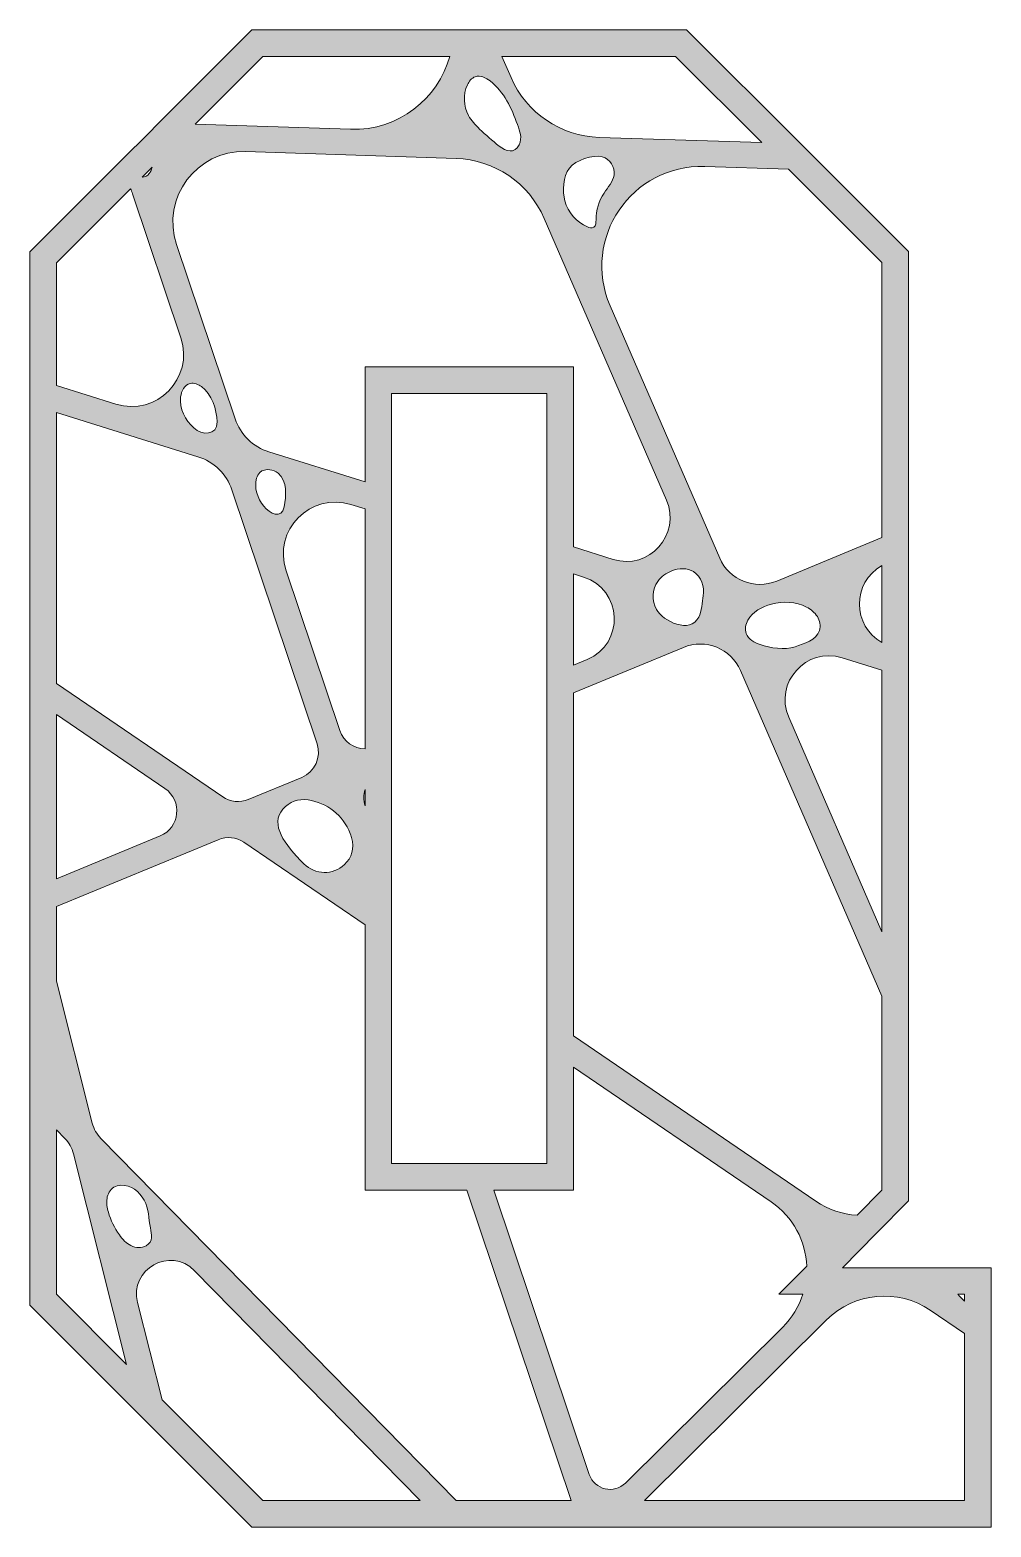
# Model space of a CAD drawing. Extents: x -1650 to 2650, y -4022 to 3022.
# Drawn here: x -934.6 to -650, y -1821.8 to -1378.2 of the extents above; entities that cross this region are included whole.
import ezdxf

# ---------------------------------------------------------------- set-up
doc = ezdxf.new("R2010")
doc.units = 0
doc.header["$MEASUREMENT"] = 0
doc.layers.add('Layer 1', color=7, linetype='Continuous')

msp = doc.modelspace()

# ---------------------------------------------------------------- hatches: boundary and pattern name
at = {"layer": 'Layer 1', "true_color": 0xff6839}
h = msp.add_hatch(color=30, dxfattribs=at)
h.dxf.hatch_style = 2
h.paths.add_polyline_path([(-664.1, -1744.92), (-679.89, -1744.92), (-694.02, -1744.92), (-684.01, -1734.81), (-674.44, -1725.15), (-674.44, -1725.08), (-674.44, -1682.62), (-674.44, -1663.5), (-674.44, -1570.38), (-674.44, -1562.42), (-674.44, -1533.62), (-674.44, -1525.38), (-674.44, -1443.9), (-698.47, -1419.89), (-706.35, -1412.02), (-740.16, -1378.25), (-798.26, -1378.25), (-809.2, -1378.25), (-868.89, -1378.25), (-895.44, -1404.79), (-900.82, -1410.17), (-905.89, -1415.24), (-909.3, -1418.65), (-934.61, -1443.96), (-934.61, -1481.14), (-934.61, -1489.12), (-934.61, -1566.5), (-934.61, -1575.72), (-934.61, -1628.85), (-934.61, -1696.09), (-934.61, -1756.03), (-868.89, -1821.75), (-811.38, -1821.75), (-800.73, -1821.75), (-772.79, -1821.75), (-760.53, -1821.75), (-650, -1821.75), (-650, -1769.81), (-650, -1760.6), (-650, -1744.92)])
edge = h.paths.add_edge_path()
edge.add_spline(control_points=[(-657.86, -1752.78), (-657.86, -1752.78), (-657.86, -1754.85), (-657.86, -1754.85), (-658.55, -1754.19), (-659.19, -1753.5), (-659.79, -1752.78), (-659.79, -1752.78), (-657.86, -1752.78), (-657.86, -1752.78)], knot_values=[0, 0, 0, 0, 1, 1, 1, 2, 2, 2, 3, 3, 3, 3], degree=3, periodic=1)
edge = h.paths.add_edge_path()
edge.add_spline(control_points=[(-768.96, -1806.17), (-768.96, -1806.17), (-797.22, -1721.92), (-797.22, -1721.92), (-797.22, -1721.92), (-773.66, -1721.92), (-773.66, -1721.92), (-773.66, -1721.92), (-773.66, -1685.48), (-773.66, -1685.48), (-773.66, -1685.48), (-715.15, -1725.39), (-715.15, -1725.39), (-708.48, -1729.93), (-704.89, -1737.11), (-704.59, -1744.45), (-704.59, -1744.45), (-712.85, -1752.78), (-712.85, -1752.78), (-712.85, -1752.78), (-705.73, -1752.78), (-705.73, -1752.78), (-706.86, -1756.36), (-708.86, -1759.73), (-711.74, -1762.59), (-711.74, -1762.59), (-758.25, -1808.71), (-758.25, -1808.71), (-761.66, -1812.09), (-767.42, -1810.72), (-768.96, -1806.17)], knot_values=[0, 0, 0, 0, 1, 1, 1, 2, 2, 2, 3, 3, 3, 4, 4, 4, 5, 5, 5, 6, 6, 6, 7, 7, 7, 8, 8, 8, 9, 9, 9, 10, 10, 10, 10], degree=3, periodic=1)
edge = h.paths.add_edge_path()
edge.add_spline(control_points=[(-842.89, -1585.75), (-842.89, -1585.75), (-858.76, -1538.44), (-858.76, -1538.44), (-862.76, -1526.51), (-851.55, -1515.06), (-839.54, -1518.82), (-839.54, -1518.82), (-835.39, -1520.11), (-835.39, -1520.11), (-835.39, -1520.11), (-835.39, -1591.22), (-835.39, -1591.22), (-838.68, -1591.17), (-841.77, -1589.09), (-842.89, -1585.75)], knot_values=[0, 0, 0, 0, 1, 1, 1, 2, 2, 2, 3, 3, 3, 4, 4, 4, 5, 5, 5, 5], degree=3, periodic=1)
edge = h.paths.add_edge_path()
edge.add_spline(control_points=[(-841.45, -1625.51), (-844.82, -1628.72), (-850.18, -1628.56), (-853.47, -1625.26), (-859.3, -1619.4), (-863.57, -1613.74), (-859.7, -1609.07), (-857.89, -1606.9), (-855.05, -1605.92), (-852.26, -1606.33), (-846.7, -1607.16), (-841.87, -1610.89), (-839.8, -1616.29), (-839.51, -1617.06), (-839.4, -1617.52), (-839.4, -1617.52), (-838.35, -1620.66), (-839.4, -1623.56), (-841.45, -1625.51)], knot_values=[0, 0, 0, 0, 1, 1, 1, 2, 2, 2, 3, 3, 3, 4, 4, 4, 5, 5, 5, 6, 6, 6, 6], degree=3, periodic=1)
edge = h.paths.add_edge_path()
edge.add_spline(control_points=[(-891.18, -1441.78), (-895.81, -1428), (-885.26, -1413.83), (-870.73, -1414.3), (-870.73, -1414.3), (-808.43, -1416.33), (-808.43, -1416.33), (-797.04, -1416.7), (-786.88, -1423.6), (-782.33, -1434.06), (-782.33, -1434.06), (-746.11, -1517.51), (-746.11, -1517.51), (-741.68, -1527.72), (-751.29, -1538.41), (-761.91, -1535.09), (-761.91, -1535.09), (-773.66, -1531.42), (-773.66, -1531.42), (-773.66, -1531.42), (-773.66, -1478.08), (-773.66, -1478.08), (-773.66, -1478.08), (-835.39, -1478.08), (-835.39, -1478.08), (-835.39, -1478.08), (-835.39, -1512.14), (-835.39, -1512.14), (-835.39, -1512.14), (-863.83, -1503.25), (-863.83, -1503.25), (-868.55, -1501.77), (-872.28, -1498.13), (-873.85, -1493.44), (-873.85, -1493.44), (-891.18, -1441.78), (-891.18, -1441.78)], knot_values=[0, 0, 0, 0, 1, 1, 1, 2, 2, 2, 3, 3, 3, 4, 4, 4, 5, 5, 5, 6, 6, 6, 7, 7, 7, 8, 8, 8, 9, 9, 9, 10, 10, 10, 11, 11, 11, 12, 12, 12, 12], degree=3, periodic=1)
edge = h.paths.add_edge_path()
edge.add_spline(control_points=[(-879.2, -1494.37), (-879.1, -1498.48), (-883.71, -1498.4), (-886.1, -1496.16), (-888.62, -1493.8), (-890.37, -1490.4), (-889.98, -1486.96), (-889.8, -1485.22), (-888.83, -1483.36), (-887.12, -1482.97), (-885.96, -1482.71), (-884.74, -1483.21), (-883.79, -1483.92), (-880.73, -1486.19), (-879.28, -1490.69), (-879.2, -1494.37)], knot_values=[0, 0, 0, 0, 1, 1, 1, 2, 2, 2, 3, 3, 3, 4, 4, 4, 5, 5, 5, 5], degree=3, periodic=1)
edge = h.paths.add_edge_path()
edge.add_spline(control_points=[(-790.25, -1406.29), (-789.49, -1408.38), (-788.74, -1410.06), (-789.77, -1412.24), (-791.09, -1415.03), (-793.63, -1414.23), (-795.68, -1412.63), (-797.69, -1411.06), (-799.62, -1409.37), (-801.45, -1407.6), (-802.7, -1406.39), (-803.92, -1405.12), (-804.76, -1403.59), (-806.27, -1400.85), (-806.38, -1397.39), (-805.07, -1394.55), (-804.58, -1393.5), (-803.84, -1392.47), (-802.75, -1392.09), (-801.24, -1391.56), (-799.6, -1392.4), (-798.35, -1393.37), (-794.11, -1396.65), (-792.01, -1401.39), (-790.25, -1406.29)], knot_values=[0, 0, 0, 0, 1, 1, 1, 2, 2, 2, 3, 3, 3, 4, 4, 4, 5, 5, 5, 6, 6, 6, 7, 7, 7, 8, 8, 8, 8], degree=3, periodic=1)
edge = h.paths.add_edge_path()
edge.add_spline(control_points=[(-774.86, -1419.18), (-772.99, -1416.84), (-767.94, -1415.06), (-765.11, -1415.86), (-762.86, -1416.49), (-761.28, -1418.94), (-761.64, -1421.25), (-761.95, -1423.28), (-763.47, -1424.86), (-764.59, -1426.58), (-766.12, -1428.91), (-766.95, -1431.7), (-766.98, -1434.49), (-766.98, -1435.29), (-767, -1436.25), (-767.67, -1436.67), (-768.22, -1437.01), (-768.94, -1436.82), (-769.54, -1436.56), (-772.76, -1435.18), (-775.28, -1432.28), (-776.21, -1428.91), (-776.99, -1426.1), (-776.81, -1421.59), (-774.86, -1419.18)], knot_values=[0, 0, 0, 0, 1, 1, 1, 2, 2, 2, 3, 3, 3, 4, 4, 4, 5, 5, 5, 6, 6, 6, 7, 7, 7, 8, 8, 8, 8], degree=3, periodic=1)
edge = h.paths.add_edge_path()
edge.add_spline(control_points=[(-744.51, -1538.48), (-742.45, -1537.69), (-740.01, -1537.58), (-738.12, -1538.72), (-735.69, -1540.18), (-734.83, -1543.21), (-735.21, -1545.87), (-735.45, -1547.6), (-735.75, -1550.6), (-736.55, -1552.19), (-739.08, -1557.26), (-747.13, -1553.48), (-749.08, -1549.89), (-750.47, -1547.33), (-750.37, -1544), (-748.71, -1541.62), (-747.7, -1540.17), (-746.17, -1539.11), (-744.51, -1538.48)], knot_values=[0, 0, 0, 0, 1, 1, 1, 2, 2, 2, 3, 3, 3, 4, 4, 4, 5, 5, 5, 6, 6, 6, 6], degree=3, periodic=1)
edge = h.paths.add_edge_path()
edge.add_spline(control_points=[(-773.66, -1539.39), (-773.66, -1539.39), (-770.71, -1540.31), (-770.71, -1540.31), (-759.11, -1543.94), (-758.39, -1560.09), (-769.61, -1564.73), (-769.61, -1564.73), (-773.66, -1566.4), (-773.66, -1566.4), (-773.66, -1566.4), (-773.66, -1539.39), (-773.66, -1539.39)], knot_values=[0, 0, 0, 0, 1, 1, 1, 2, 2, 2, 3, 3, 3, 4, 4, 4, 4], degree=3, periodic=1)
edge = h.paths.add_edge_path()
edge.add_spline(control_points=[(-867.48, -1511.06), (-867.3, -1510.43), (-867.01, -1509.81), (-866.55, -1509.36), (-865.79, -1508.63), (-864.65, -1508.4), (-863.6, -1508.53), (-862.71, -1508.65), (-861.86, -1509.01), (-861.15, -1509.57), (-858.29, -1511.83), (-858.75, -1516.32), (-859.36, -1519.51), (-860.09, -1523.32), (-863.63, -1521.56), (-865.39, -1519.32), (-867.22, -1517), (-868.32, -1513.9), (-867.48, -1511.06)], knot_values=[0, 0, 0, 0, 1, 1, 1, 2, 2, 2, 3, 3, 3, 4, 4, 4, 5, 5, 5, 6, 6, 6, 6], degree=3, periodic=1)
edge = h.paths.add_edge_path()
edge.add_spline(control_points=[(-835.39, -1603.26), (-835.39, -1603.26), (-835.39, -1608.08), (-835.39, -1608.08), (-835.91, -1606.46), (-835.88, -1604.79), (-835.39, -1603.26)], knot_values=[0, 0, 0, 0, 1, 1, 1, 2, 2, 2, 2], degree=3, periodic=1)
h.paths.add_polyline_path([(-827.53, -1655.46), (-827.53, -1631.52), (-827.53, -1596.91), (-827.53, -1588.67), (-827.53, -1522.56), (-827.53, -1514.59), (-827.53, -1485.94), (-781.52, -1485.94), (-781.52, -1528.96), (-781.52, -1536.93), (-781.52, -1569.65), (-781.52, -1577.88), (-781.52, -1670.91), (-781.52, -1680.12), (-781.52, -1714.06), (-799.85, -1714.06), (-807.88, -1714.06), (-827.53, -1714.06)])
edge = h.paths.add_edge_path()
edge.add_spline(control_points=[(-682.3, -1721.92), (-682.3, -1721.92), (-689.68, -1729.37), (-689.68, -1729.37), (-693.94, -1729.13), (-698.17, -1727.75), (-701.91, -1725.2), (-701.91, -1725.2), (-773.66, -1676.27), (-773.66, -1676.27), (-773.66, -1676.27), (-773.66, -1574.64), (-773.66, -1574.64), (-773.66, -1574.64), (-741.08, -1561.16), (-741.08, -1561.16), (-734.53, -1558.46), (-727.02, -1561.5), (-724.2, -1568), (-724.2, -1568), (-682.3, -1664.52), (-682.3, -1664.52), (-682.3, -1664.52), (-682.3, -1721.92), (-682.3, -1721.92)], knot_values=[0, 0, 0, 0, 1, 1, 1, 2, 2, 2, 3, 3, 3, 4, 4, 4, 5, 5, 5, 6, 6, 6, 7, 7, 7, 8, 8, 8, 8], degree=3, periodic=1)
edge = h.paths.add_edge_path()
edge.add_spline(control_points=[(-722.03, -1553.14), (-720.64, -1550.58), (-717.84, -1549.05), (-715.01, -1548.33), (-711.58, -1547.45), (-707.8, -1547.59), (-704.65, -1549.22), (-703.38, -1549.89), (-702.21, -1550.81), (-701.44, -1552.02), (-700.68, -1553.23), (-700.37, -1554.77), (-700.79, -1556.14), (-701.73, -1559.17), (-705.43, -1559.99), (-708.05, -1560.95), (-711.15, -1562.09), (-715.32, -1561.32), (-718.35, -1560.31), (-720.08, -1559.74), (-721.89, -1558.79), (-722.52, -1557.08), (-722.99, -1555.8), (-722.69, -1554.33), (-722.03, -1553.14)], knot_values=[0, 0, 0, 0, 1, 1, 1, 2, 2, 2, 3, 3, 3, 4, 4, 4, 5, 5, 5, 6, 6, 6, 7, 7, 7, 8, 8, 8, 8], degree=3, periodic=1)
edge = h.paths.add_edge_path()
edge.add_spline(control_points=[(-682.3, -1645.4), (-682.3, -1645.4), (-709.9, -1581.82), (-709.9, -1581.82), (-714.33, -1571.62), (-704.72, -1560.93), (-694.1, -1564.24), (-694.1, -1564.24), (-682.3, -1567.93), (-682.3, -1567.93), (-682.3, -1567.93), (-682.3, -1645.4), (-682.3, -1645.4)], knot_values=[0, 0, 0, 0, 1, 1, 1, 2, 2, 2, 3, 3, 3, 4, 4, 4, 4], degree=3, periodic=1)
edge = h.paths.add_edge_path()
edge.add_spline(control_points=[(-682.3, -1559.7), (-691.08, -1554.95), (-691.33, -1541.86), (-682.3, -1536.95), (-682.3, -1536.95), (-682.3, -1559.7), (-682.3, -1559.7)], knot_values=[0, 0, 0, 0, 1, 1, 1, 2, 2, 2, 2], degree=3, periodic=1)
edge = h.paths.add_edge_path()
edge.add_spline(control_points=[(-682.3, -1447.16), (-682.3, -1447.16), (-682.3, -1528.63), (-682.3, -1528.63), (-682.3, -1528.63), (-713.47, -1541.51), (-713.47, -1541.51), (-720.03, -1544.22), (-727.54, -1541.18), (-730.36, -1534.68), (-730.36, -1534.68), (-762.8, -1459.94), (-762.8, -1459.94), (-771.42, -1440.08), (-756.42, -1418.01), (-734.79, -1418.72), (-734.79, -1418.72), (-709.96, -1419.52), (-709.96, -1419.52), (-709.96, -1419.52), (-682.3, -1447.16), (-682.3, -1447.16)], knot_values=[0, 0, 0, 0, 1, 1, 1, 2, 2, 2, 3, 3, 3, 4, 4, 4, 5, 5, 5, 6, 6, 6, 7, 7, 7, 7], degree=3, periodic=1)
edge = h.paths.add_edge_path()
edge.add_spline(control_points=[(-743.41, -1386.1), (-743.41, -1386.1), (-717.84, -1411.64), (-717.84, -1411.64), (-717.84, -1411.64), (-766.04, -1410.08), (-766.04, -1410.08), (-777.44, -1409.71), (-787.61, -1402.81), (-792.14, -1392.35), (-792.14, -1392.35), (-794.85, -1386.1), (-794.85, -1386.1), (-794.85, -1386.1), (-743.41, -1386.1), (-743.41, -1386.1)], knot_values=[0, 0, 0, 0, 1, 1, 1, 2, 2, 2, 3, 3, 3, 4, 4, 4, 5, 5, 5, 5], degree=3, periodic=1)
edge = h.paths.add_edge_path()
edge.add_spline(control_points=[(-865.64, -1386.1), (-865.64, -1386.1), (-810.3, -1386.1), (-810.3, -1386.1), (-813.77, -1398.49), (-825.25, -1408.16), (-839.69, -1407.69), (-839.69, -1407.69), (-885.73, -1406.2), (-885.73, -1406.2), (-885.73, -1406.2), (-865.64, -1386.1), (-865.64, -1386.1)], knot_values=[0, 0, 0, 0, 1, 1, 1, 2, 2, 2, 3, 3, 3, 4, 4, 4, 4], degree=3, periodic=1)
edge = h.paths.add_edge_path()
edge.add_spline(control_points=[(-898.46, -1418.92), (-898.59, -1419.63), (-898.85, -1420.28), (-899.32, -1420.82), (-899.82, -1421.42), (-900.59, -1421.82), (-901.36, -1421.83), (-901.36, -1421.83), (-898.46, -1418.92), (-898.46, -1418.92)], knot_values=[0, 0, 0, 0, 1, 1, 1, 2, 2, 2, 3, 3, 3, 3], degree=3, periodic=1)
edge = h.paths.add_edge_path()
edge.add_spline(control_points=[(-926.75, -1447.21), (-926.75, -1447.21), (-904.81, -1425.27), (-904.81, -1425.27), (-904.6, -1425.77), (-904.4, -1426.28), (-904.23, -1426.81), (-904.23, -1426.81), (-889.92, -1469.47), (-889.92, -1469.47), (-885.91, -1481.41), (-897.13, -1492.85), (-909.14, -1489.1), (-909.14, -1489.1), (-926.75, -1483.6), (-926.75, -1483.6), (-926.75, -1483.6), (-926.75, -1447.21), (-926.75, -1447.21)], knot_values=[0, 0, 0, 0, 1, 1, 1, 2, 2, 2, 3, 3, 3, 4, 4, 4, 5, 5, 5, 6, 6, 6, 6], degree=3, periodic=1)
edge = h.paths.add_edge_path()
edge.add_spline(control_points=[(-926.75, -1491.57), (-926.75, -1491.57), (-884.85, -1504.66), (-884.85, -1504.66), (-880.12, -1506.13), (-876.4, -1509.79), (-874.82, -1514.48), (-874.82, -1514.48), (-849.59, -1589.7), (-849.59, -1589.7), (-848.25, -1593.7), (-850.23, -1598.06), (-854.13, -1599.67), (-854.13, -1599.67), (-869.96, -1606.21), (-869.96, -1606.21), (-872.46, -1607.24), (-875.31, -1606.95), (-877.54, -1605.42), (-877.54, -1605.42), (-926.75, -1571.86), (-926.75, -1571.86), (-926.75, -1571.86), (-926.75, -1491.57), (-926.75, -1491.57)], knot_values=[0, 0, 0, 0, 1, 1, 1, 2, 2, 2, 3, 3, 3, 4, 4, 4, 5, 5, 5, 6, 6, 6, 7, 7, 7, 8, 8, 8, 8], degree=3, periodic=1)
edge = h.paths.add_edge_path()
edge.add_spline(control_points=[(-894.64, -1602.98), (-889.36, -1606.57), (-890.2, -1614.58), (-896.09, -1617.01), (-896.09, -1617.01), (-926.75, -1629.69), (-926.75, -1629.69), (-926.75, -1629.69), (-926.75, -1581.08), (-926.75, -1581.08), (-926.75, -1581.08), (-894.64, -1602.98), (-894.64, -1602.98)], knot_values=[0, 0, 0, 0, 1, 1, 1, 2, 2, 2, 3, 3, 3, 4, 4, 4, 4], degree=3, periodic=1)
edge = h.paths.add_edge_path()
edge.add_spline(control_points=[(-926.75, -1752.78), (-926.75, -1752.78), (-926.75, -1704.1), (-926.75, -1704.1), (-926.75, -1704.1), (-924.26, -1706.64), (-924.26, -1706.64), (-923.01, -1707.9), (-922.13, -1709.48), (-921.69, -1711.2), (-921.69, -1711.2), (-905.97, -1773.56), (-905.97, -1773.56), (-905.97, -1773.56), (-926.75, -1752.78), (-926.75, -1752.78)], knot_values=[0, 0, 0, 0, 1, 1, 1, 2, 2, 2, 3, 3, 3, 4, 4, 4, 5, 5, 5, 5], degree=3, periodic=1)
edge = h.paths.add_edge_path()
edge.add_spline(control_points=[(-911.79, -1724.45), (-911.6, -1723.12), (-910.92, -1721.82), (-909.78, -1721.11), (-909.15, -1720.73), (-908.41, -1720.54), (-907.66, -1720.5), (-904.79, -1720.34), (-902.15, -1722.39), (-900.79, -1724.94), (-899.38, -1727.58), (-899.47, -1730.3), (-898.95, -1733.14), (-898.58, -1735.12), (-898.04, -1737.1), (-900.2, -1738.4), (-901.53, -1739.21), (-903.29, -1739.08), (-904.7, -1738.38), (-906.1, -1737.68), (-907.19, -1736.49), (-908.11, -1735.22), (-909.59, -1733.17), (-910.7, -1730.86), (-911.39, -1728.43), (-911.75, -1727.14), (-911.98, -1725.78), (-911.79, -1724.45)], knot_values=[0, 0, 0, 0, 1, 1, 1, 2, 2, 2, 3, 3, 3, 4, 4, 4, 5, 5, 5, 6, 6, 6, 7, 7, 7, 8, 8, 8, 9, 9, 9, 9], degree=3, periodic=1)
edge = h.paths.add_edge_path()
edge.add_spline(control_points=[(-865.64, -1813.9), (-865.64, -1813.9), (-895.48, -1784.06), (-895.48, -1784.06), (-895.48, -1784.06), (-902.74, -1755.27), (-902.74, -1755.27), (-905.24, -1745.35), (-893.02, -1738.5), (-885.86, -1745.8), (-885.86, -1745.8), (-819.09, -1813.9), (-819.09, -1813.9), (-819.09, -1813.9), (-865.64, -1813.9), (-865.64, -1813.9)], knot_values=[0, 0, 0, 0, 1, 1, 1, 2, 2, 2, 3, 3, 3, 4, 4, 4, 5, 5, 5, 5], degree=3, periodic=1)
edge = h.paths.add_edge_path()
edge.add_spline(control_points=[(-808.43, -1813.9), (-808.43, -1813.9), (-913.58, -1706.66), (-913.58, -1706.66), (-914.83, -1705.39), (-915.71, -1703.81), (-916.15, -1702.09), (-916.15, -1702.09), (-926.75, -1660.02), (-926.75, -1660.02), (-926.75, -1660.02), (-926.75, -1637.93), (-926.75, -1637.93), (-926.75, -1637.93), (-878.85, -1618.13), (-878.85, -1618.13), (-876.35, -1617.09), (-873.5, -1617.39), (-871.27, -1618.91), (-871.27, -1618.91), (-835.39, -1643.38), (-835.39, -1643.38), (-835.39, -1643.38), (-835.39, -1721.92), (-835.39, -1721.92), (-835.39, -1721.92), (-805.24, -1721.92), (-805.24, -1721.92), (-805.24, -1721.92), (-774.38, -1813.9), (-774.38, -1813.9), (-774.38, -1813.9), (-808.43, -1813.9), (-808.43, -1813.9)], knot_values=[0, 0, 0, 0, 1, 1, 1, 2, 2, 2, 3, 3, 3, 4, 4, 4, 5, 5, 5, 6, 6, 6, 7, 7, 7, 8, 8, 8, 9, 9, 9, 10, 10, 10, 11, 11, 11, 11], degree=3, periodic=1)
edge = h.paths.add_edge_path()
edge.add_spline(control_points=[(-657.86, -1813.9), (-657.86, -1813.9), (-752.67, -1813.9), (-752.67, -1813.9), (-752.67, -1813.9), (-698.69, -1760.36), (-698.69, -1760.36), (-690.45, -1752.19), (-677.57, -1751.01), (-667.98, -1757.55), (-667.98, -1757.55), (-657.86, -1764.46), (-657.86, -1764.46), (-657.86, -1764.46), (-657.86, -1813.9), (-657.86, -1813.9)], knot_values=[0, 0, 0, 0, 1, 1, 1, 2, 2, 2, 3, 3, 3, 4, 4, 4, 5, 5, 5, 5], degree=3, periodic=1)

# ---------------------------------------------------------------- linework, layer by layer
at = {"layer": 'Layer 1', "lineweight": 0}
for points in [[(-664.1, -1744.92), (-679.89, -1744.92), (-694.02, -1744.92), (-684.01, -1734.81), (-674.44, -1725.15), (-674.44, -1725.08), (-674.44, -1682.62), (-674.44, -1663.5), (-674.44, -1570.38), (-674.44, -1562.42), (-674.44, -1533.62), (-674.44, -1525.38), (-674.44, -1443.9), (-698.47, -1419.89), (-706.35, -1412.02), (-740.16, -1378.25), (-798.26, -1378.25), (-809.2, -1378.25), (-868.89, -1378.25), (-895.44, -1404.79), (-900.82, -1410.17), (-905.89, -1415.24), (-909.3, -1418.65), (-934.61, -1443.96), (-934.61, -1481.14), (-934.61, -1489.12), (-934.61, -1566.5), (-934.61, -1575.72), (-934.61, -1628.85), (-934.61, -1696.09), (-934.61, -1756.03), (-868.89, -1821.75), (-811.38, -1821.75), (-800.73, -1821.75), (-772.79, -1821.75), (-760.53, -1821.75), (-650, -1821.75), (-650, -1769.81), (-650, -1760.6), (-650, -1744.92), (-664.1, -1744.92)], [(-827.53, -1655.46), (-827.53, -1631.52), (-827.53, -1596.91), (-827.53, -1588.67), (-827.53, -1522.56), (-827.53, -1514.59), (-827.53, -1485.94), (-781.52, -1485.94), (-781.52, -1528.96), (-781.52, -1536.93), (-781.52, -1569.65), (-781.52, -1577.88), (-781.52, -1670.91), (-781.52, -1680.12), (-781.52, -1714.06), (-799.85, -1714.06), (-807.88, -1714.06), (-827.53, -1714.06), (-827.53, -1655.46)]]:
    msp.add_lwpolyline(points, dxfattribs=at)
for points, knots in [([(-865.64, -1386.1), (-865.64, -1386.1), (-810.3, -1386.1), (-810.3, -1386.1), (-813.77, -1398.49), (-825.25, -1408.16), (-839.69, -1407.69), (-839.69, -1407.69), (-885.73, -1406.2), (-885.73, -1406.2), (-885.73, -1406.2), (-865.64, -1386.1), (-865.64, -1386.1)], [0, 0, 0, 0, 1, 1, 1, 2, 2, 2, 3, 3, 3, 4, 4, 4, 4]), ([(-743.41, -1386.1), (-743.41, -1386.1), (-717.84, -1411.64), (-717.84, -1411.64), (-717.84, -1411.64), (-766.04, -1410.08), (-766.04, -1410.08), (-777.44, -1409.71), (-787.61, -1402.81), (-792.14, -1392.35), (-792.14, -1392.35), (-794.85, -1386.1), (-794.85, -1386.1), (-794.85, -1386.1), (-743.41, -1386.1), (-743.41, -1386.1)], [0, 0, 0, 0, 1, 1, 1, 2, 2, 2, 3, 3, 3, 4, 4, 4, 5, 5, 5, 5]), ([(-790.25, -1406.29), (-789.49, -1408.38), (-788.74, -1410.06), (-789.77, -1412.24), (-791.09, -1415.03), (-793.63, -1414.23), (-795.68, -1412.63), (-797.69, -1411.06), (-799.62, -1409.37), (-801.45, -1407.6), (-802.7, -1406.39), (-803.92, -1405.12), (-804.76, -1403.59), (-806.27, -1400.85), (-806.38, -1397.39), (-805.07, -1394.55), (-804.58, -1393.5), (-803.84, -1392.47), (-802.75, -1392.09), (-801.24, -1391.56), (-799.6, -1392.4), (-798.35, -1393.37), (-794.11, -1396.65), (-792.01, -1401.39), (-790.25, -1406.29)], [0, 0, 0, 0, 1, 1, 1, 2, 2, 2, 3, 3, 3, 4, 4, 4, 5, 5, 5, 6, 6, 6, 7, 7, 7, 8, 8, 8, 8]), ([(-891.18, -1441.78), (-895.81, -1428), (-885.26, -1413.83), (-870.73, -1414.3), (-870.73, -1414.3), (-808.43, -1416.33), (-808.43, -1416.33), (-797.04, -1416.7), (-786.88, -1423.6), (-782.33, -1434.06), (-782.33, -1434.06), (-746.11, -1517.51), (-746.11, -1517.51), (-741.68, -1527.72), (-751.29, -1538.41), (-761.91, -1535.09), (-761.91, -1535.09), (-773.66, -1531.42), (-773.66, -1531.42), (-773.66, -1531.42), (-773.66, -1478.08), (-773.66, -1478.08), (-773.66, -1478.08), (-835.39, -1478.08), (-835.39, -1478.08), (-835.39, -1478.08), (-835.39, -1512.14), (-835.39, -1512.14), (-835.39, -1512.14), (-863.83, -1503.25), (-863.83, -1503.25), (-868.55, -1501.77), (-872.28, -1498.13), (-873.85, -1493.44), (-873.85, -1493.44), (-891.18, -1441.78), (-891.18, -1441.78)], [0, 0, 0, 0, 1, 1, 1, 2, 2, 2, 3, 3, 3, 4, 4, 4, 5, 5, 5, 6, 6, 6, 7, 7, 7, 8, 8, 8, 9, 9, 9, 10, 10, 10, 11, 11, 11, 12, 12, 12, 12]), ([(-898.46, -1418.92), (-898.59, -1419.63), (-898.85, -1420.28), (-899.32, -1420.82), (-899.82, -1421.42), (-900.59, -1421.82), (-901.36, -1421.83), (-901.36, -1421.83), (-898.46, -1418.92), (-898.46, -1418.92)], [0, 0, 0, 0, 1, 1, 1, 2, 2, 2, 3, 3, 3, 3]), ([(-774.86, -1419.18), (-772.99, -1416.84), (-767.94, -1415.06), (-765.11, -1415.86), (-762.86, -1416.49), (-761.28, -1418.94), (-761.64, -1421.25), (-761.95, -1423.28), (-763.47, -1424.86), (-764.59, -1426.58), (-766.12, -1428.91), (-766.95, -1431.7), (-766.98, -1434.49), (-766.98, -1435.29), (-767, -1436.25), (-767.67, -1436.67), (-768.22, -1437.01), (-768.94, -1436.82), (-769.54, -1436.56), (-772.76, -1435.18), (-775.28, -1432.28), (-776.21, -1428.91), (-776.99, -1426.1), (-776.81, -1421.59), (-774.86, -1419.18)], [0, 0, 0, 0, 1, 1, 1, 2, 2, 2, 3, 3, 3, 4, 4, 4, 5, 5, 5, 6, 6, 6, 7, 7, 7, 8, 8, 8, 8]), ([(-682.3, -1447.16), (-682.3, -1447.16), (-682.3, -1528.63), (-682.3, -1528.63), (-682.3, -1528.63), (-713.47, -1541.51), (-713.47, -1541.51), (-720.03, -1544.22), (-727.54, -1541.18), (-730.36, -1534.68), (-730.36, -1534.68), (-762.8, -1459.94), (-762.8, -1459.94), (-771.42, -1440.08), (-756.42, -1418.01), (-734.79, -1418.72), (-734.79, -1418.72), (-709.96, -1419.52), (-709.96, -1419.52), (-709.96, -1419.52), (-682.3, -1447.16), (-682.3, -1447.16)], [0, 0, 0, 0, 1, 1, 1, 2, 2, 2, 3, 3, 3, 4, 4, 4, 5, 5, 5, 6, 6, 6, 7, 7, 7, 7]), ([(-926.75, -1447.21), (-926.75, -1447.21), (-904.81, -1425.27), (-904.81, -1425.27), (-904.6, -1425.77), (-904.4, -1426.28), (-904.23, -1426.81), (-904.23, -1426.81), (-889.92, -1469.47), (-889.92, -1469.47), (-885.91, -1481.41), (-897.13, -1492.85), (-909.14, -1489.1), (-909.14, -1489.1), (-926.75, -1483.6), (-926.75, -1483.6), (-926.75, -1483.6), (-926.75, -1447.21), (-926.75, -1447.21)], [0, 0, 0, 0, 1, 1, 1, 2, 2, 2, 3, 3, 3, 4, 4, 4, 5, 5, 5, 6, 6, 6, 6]), ([(-879.2, -1494.37), (-879.1, -1498.48), (-883.71, -1498.4), (-886.1, -1496.16), (-888.62, -1493.8), (-890.37, -1490.4), (-889.98, -1486.96), (-889.8, -1485.22), (-888.83, -1483.36), (-887.12, -1482.97), (-885.96, -1482.71), (-884.74, -1483.21), (-883.79, -1483.92), (-880.73, -1486.19), (-879.28, -1490.69), (-879.2, -1494.37)], [0, 0, 0, 0, 1, 1, 1, 2, 2, 2, 3, 3, 3, 4, 4, 4, 5, 5, 5, 5]), ([(-926.75, -1491.57), (-926.75, -1491.57), (-884.85, -1504.66), (-884.85, -1504.66), (-880.12, -1506.13), (-876.4, -1509.79), (-874.82, -1514.48), (-874.82, -1514.48), (-849.59, -1589.7), (-849.59, -1589.7), (-848.25, -1593.7), (-850.23, -1598.06), (-854.13, -1599.67), (-854.13, -1599.67), (-869.96, -1606.21), (-869.96, -1606.21), (-872.46, -1607.24), (-875.31, -1606.95), (-877.54, -1605.42), (-877.54, -1605.42), (-926.75, -1571.86), (-926.75, -1571.86), (-926.75, -1571.86), (-926.75, -1491.57), (-926.75, -1491.57)], [0, 0, 0, 0, 1, 1, 1, 2, 2, 2, 3, 3, 3, 4, 4, 4, 5, 5, 5, 6, 6, 6, 7, 7, 7, 8, 8, 8, 8]), ([(-867.48, -1511.06), (-867.3, -1510.43), (-867.01, -1509.81), (-866.55, -1509.36), (-865.79, -1508.63), (-864.65, -1508.4), (-863.6, -1508.53), (-862.71, -1508.65), (-861.86, -1509.01), (-861.15, -1509.57), (-858.29, -1511.83), (-858.75, -1516.32), (-859.36, -1519.51), (-860.09, -1523.32), (-863.63, -1521.56), (-865.39, -1519.32), (-867.22, -1517), (-868.32, -1513.9), (-867.48, -1511.06)], [0, 0, 0, 0, 1, 1, 1, 2, 2, 2, 3, 3, 3, 4, 4, 4, 5, 5, 5, 6, 6, 6, 6]), ([(-842.89, -1585.75), (-842.89, -1585.75), (-858.76, -1538.44), (-858.76, -1538.44), (-862.76, -1526.51), (-851.55, -1515.06), (-839.54, -1518.82), (-839.54, -1518.82), (-835.39, -1520.11), (-835.39, -1520.11), (-835.39, -1520.11), (-835.39, -1591.22), (-835.39, -1591.22), (-838.68, -1591.17), (-841.77, -1589.09), (-842.89, -1585.75)], [0, 0, 0, 0, 1, 1, 1, 2, 2, 2, 3, 3, 3, 4, 4, 4, 5, 5, 5, 5]), ([(-744.51, -1538.48), (-742.45, -1537.69), (-740.01, -1537.58), (-738.12, -1538.72), (-735.69, -1540.18), (-734.83, -1543.21), (-735.21, -1545.87), (-735.45, -1547.6), (-735.75, -1550.6), (-736.55, -1552.19), (-739.08, -1557.26), (-747.13, -1553.48), (-749.08, -1549.89), (-750.47, -1547.33), (-750.37, -1544), (-748.71, -1541.62), (-747.7, -1540.17), (-746.17, -1539.11), (-744.51, -1538.48)], [0, 0, 0, 0, 1, 1, 1, 2, 2, 2, 3, 3, 3, 4, 4, 4, 5, 5, 5, 6, 6, 6, 6]), ([(-682.3, -1559.7), (-691.08, -1554.95), (-691.33, -1541.86), (-682.3, -1536.95), (-682.3, -1536.95), (-682.3, -1559.7), (-682.3, -1559.7)], [0, 0, 0, 0, 1, 1, 1, 2, 2, 2, 2]), ([(-773.66, -1539.39), (-773.66, -1539.39), (-770.71, -1540.31), (-770.71, -1540.31), (-759.11, -1543.94), (-758.39, -1560.09), (-769.61, -1564.73), (-769.61, -1564.73), (-773.66, -1566.4), (-773.66, -1566.4), (-773.66, -1566.4), (-773.66, -1539.39), (-773.66, -1539.39)], [0, 0, 0, 0, 1, 1, 1, 2, 2, 2, 3, 3, 3, 4, 4, 4, 4]), ([(-722.03, -1553.14), (-720.64, -1550.58), (-717.84, -1549.05), (-715.01, -1548.33), (-711.58, -1547.45), (-707.8, -1547.59), (-704.65, -1549.22), (-703.38, -1549.89), (-702.21, -1550.81), (-701.44, -1552.02), (-700.68, -1553.23), (-700.37, -1554.77), (-700.79, -1556.14), (-701.73, -1559.17), (-705.43, -1559.99), (-708.05, -1560.95), (-711.15, -1562.09), (-715.32, -1561.32), (-718.35, -1560.31), (-720.08, -1559.74), (-721.89, -1558.79), (-722.52, -1557.08), (-722.99, -1555.8), (-722.69, -1554.33), (-722.03, -1553.14)], [0, 0, 0, 0, 1, 1, 1, 2, 2, 2, 3, 3, 3, 4, 4, 4, 5, 5, 5, 6, 6, 6, 7, 7, 7, 8, 8, 8, 8]), ([(-682.3, -1721.92), (-682.3, -1721.92), (-689.68, -1729.37), (-689.68, -1729.37), (-693.94, -1729.13), (-698.17, -1727.75), (-701.91, -1725.2), (-701.91, -1725.2), (-773.66, -1676.27), (-773.66, -1676.27), (-773.66, -1676.27), (-773.66, -1574.64), (-773.66, -1574.64), (-773.66, -1574.64), (-741.08, -1561.16), (-741.08, -1561.16), (-734.53, -1558.46), (-727.02, -1561.5), (-724.2, -1568), (-724.2, -1568), (-682.3, -1664.52), (-682.3, -1664.52), (-682.3, -1664.52), (-682.3, -1721.92), (-682.3, -1721.92)], [0, 0, 0, 0, 1, 1, 1, 2, 2, 2, 3, 3, 3, 4, 4, 4, 5, 5, 5, 6, 6, 6, 7, 7, 7, 8, 8, 8, 8]), ([(-682.3, -1645.4), (-682.3, -1645.4), (-709.9, -1581.82), (-709.9, -1581.82), (-714.33, -1571.62), (-704.72, -1560.93), (-694.1, -1564.24), (-694.1, -1564.24), (-682.3, -1567.93), (-682.3, -1567.93), (-682.3, -1567.93), (-682.3, -1645.4), (-682.3, -1645.4)], [0, 0, 0, 0, 1, 1, 1, 2, 2, 2, 3, 3, 3, 4, 4, 4, 4]), ([(-894.64, -1602.98), (-889.36, -1606.57), (-890.2, -1614.58), (-896.09, -1617.01), (-896.09, -1617.01), (-926.75, -1629.69), (-926.75, -1629.69), (-926.75, -1629.69), (-926.75, -1581.08), (-926.75, -1581.08), (-926.75, -1581.08), (-894.64, -1602.98), (-894.64, -1602.98)], [0, 0, 0, 0, 1, 1, 1, 2, 2, 2, 3, 3, 3, 4, 4, 4, 4]), ([(-835.39, -1603.26), (-835.39, -1603.26), (-835.39, -1608.08), (-835.39, -1608.08), (-835.91, -1606.46), (-835.88, -1604.79), (-835.39, -1603.26)], [0, 0, 0, 0, 1, 1, 1, 2, 2, 2, 2]), ([(-841.45, -1625.51), (-844.82, -1628.72), (-850.18, -1628.56), (-853.47, -1625.26), (-859.3, -1619.4), (-863.57, -1613.74), (-859.7, -1609.07), (-857.89, -1606.9), (-855.05, -1605.92), (-852.26, -1606.33), (-846.7, -1607.16), (-841.87, -1610.89), (-839.8, -1616.29), (-839.51, -1617.06), (-839.4, -1617.52), (-839.4, -1617.52), (-838.35, -1620.66), (-839.4, -1623.56), (-841.45, -1625.51)], [0, 0, 0, 0, 1, 1, 1, 2, 2, 2, 3, 3, 3, 4, 4, 4, 5, 5, 5, 6, 6, 6, 6]), ([(-808.43, -1813.9), (-808.43, -1813.9), (-913.58, -1706.66), (-913.58, -1706.66), (-914.83, -1705.39), (-915.71, -1703.81), (-916.15, -1702.09), (-916.15, -1702.09), (-926.75, -1660.02), (-926.75, -1660.02), (-926.75, -1660.02), (-926.75, -1637.93), (-926.75, -1637.93), (-926.75, -1637.93), (-878.85, -1618.13), (-878.85, -1618.13), (-876.35, -1617.09), (-873.5, -1617.39), (-871.27, -1618.91), (-871.27, -1618.91), (-835.39, -1643.38), (-835.39, -1643.38), (-835.39, -1643.38), (-835.39, -1721.92), (-835.39, -1721.92), (-835.39, -1721.92), (-805.24, -1721.92), (-805.24, -1721.92), (-805.24, -1721.92), (-774.38, -1813.9), (-774.38, -1813.9), (-774.38, -1813.9), (-808.43, -1813.9), (-808.43, -1813.9)], [0, 0, 0, 0, 1, 1, 1, 2, 2, 2, 3, 3, 3, 4, 4, 4, 5, 5, 5, 6, 6, 6, 7, 7, 7, 8, 8, 8, 9, 9, 9, 10, 10, 10, 11, 11, 11, 11]), ([(-768.96, -1806.17), (-768.96, -1806.17), (-797.22, -1721.92), (-797.22, -1721.92), (-797.22, -1721.92), (-773.66, -1721.92), (-773.66, -1721.92), (-773.66, -1721.92), (-773.66, -1685.48), (-773.66, -1685.48), (-773.66, -1685.48), (-715.15, -1725.39), (-715.15, -1725.39), (-708.48, -1729.93), (-704.89, -1737.11), (-704.59, -1744.45), (-704.59, -1744.45), (-712.85, -1752.78), (-712.85, -1752.78), (-712.85, -1752.78), (-705.73, -1752.78), (-705.73, -1752.78), (-706.86, -1756.36), (-708.86, -1759.73), (-711.74, -1762.59), (-711.74, -1762.59), (-758.25, -1808.71), (-758.25, -1808.71), (-761.66, -1812.09), (-767.42, -1810.72), (-768.96, -1806.17)], [0, 0, 0, 0, 1, 1, 1, 2, 2, 2, 3, 3, 3, 4, 4, 4, 5, 5, 5, 6, 6, 6, 7, 7, 7, 8, 8, 8, 9, 9, 9, 10, 10, 10, 10]), ([(-926.75, -1752.78), (-926.75, -1752.78), (-926.75, -1704.1), (-926.75, -1704.1), (-926.75, -1704.1), (-924.26, -1706.64), (-924.26, -1706.64), (-923.01, -1707.9), (-922.13, -1709.48), (-921.69, -1711.2), (-921.69, -1711.2), (-905.97, -1773.56), (-905.97, -1773.56), (-905.97, -1773.56), (-926.75, -1752.78), (-926.75, -1752.78)], [0, 0, 0, 0, 1, 1, 1, 2, 2, 2, 3, 3, 3, 4, 4, 4, 5, 5, 5, 5]), ([(-911.79, -1724.45), (-911.6, -1723.12), (-910.92, -1721.82), (-909.78, -1721.11), (-909.15, -1720.73), (-908.41, -1720.54), (-907.66, -1720.5), (-904.79, -1720.34), (-902.15, -1722.39), (-900.79, -1724.94), (-899.38, -1727.58), (-899.47, -1730.3), (-898.95, -1733.14), (-898.58, -1735.12), (-898.04, -1737.1), (-900.2, -1738.4), (-901.53, -1739.21), (-903.29, -1739.08), (-904.7, -1738.38), (-906.1, -1737.68), (-907.19, -1736.49), (-908.11, -1735.22), (-909.59, -1733.17), (-910.7, -1730.86), (-911.39, -1728.43), (-911.75, -1727.14), (-911.98, -1725.78), (-911.79, -1724.45)], [0, 0, 0, 0, 1, 1, 1, 2, 2, 2, 3, 3, 3, 4, 4, 4, 5, 5, 5, 6, 6, 6, 7, 7, 7, 8, 8, 8, 9, 9, 9, 9]), ([(-865.64, -1813.9), (-865.64, -1813.9), (-895.48, -1784.06), (-895.48, -1784.06), (-895.48, -1784.06), (-902.74, -1755.27), (-902.74, -1755.27), (-905.24, -1745.35), (-893.02, -1738.5), (-885.86, -1745.8), (-885.86, -1745.8), (-819.09, -1813.9), (-819.09, -1813.9), (-819.09, -1813.9), (-865.64, -1813.9), (-865.64, -1813.9)], [0, 0, 0, 0, 1, 1, 1, 2, 2, 2, 3, 3, 3, 4, 4, 4, 5, 5, 5, 5]), ([(-657.86, -1813.9), (-657.86, -1813.9), (-752.67, -1813.9), (-752.67, -1813.9), (-752.67, -1813.9), (-698.69, -1760.36), (-698.69, -1760.36), (-690.45, -1752.19), (-677.57, -1751.01), (-667.98, -1757.55), (-667.98, -1757.55), (-657.86, -1764.46), (-657.86, -1764.46), (-657.86, -1764.46), (-657.86, -1813.9), (-657.86, -1813.9)], [0, 0, 0, 0, 1, 1, 1, 2, 2, 2, 3, 3, 3, 4, 4, 4, 5, 5, 5, 5]), ([(-657.86, -1752.78), (-657.86, -1752.78), (-657.86, -1754.85), (-657.86, -1754.85), (-658.55, -1754.19), (-659.19, -1753.5), (-659.79, -1752.78), (-659.79, -1752.78), (-657.86, -1752.78), (-657.86, -1752.78)], [0, 0, 0, 0, 1, 1, 1, 2, 2, 2, 3, 3, 3, 3])]:
    msp.add_open_spline(points, degree=3, knots=knots, dxfattribs=at)

doc.saveas('drawing.dxf')
